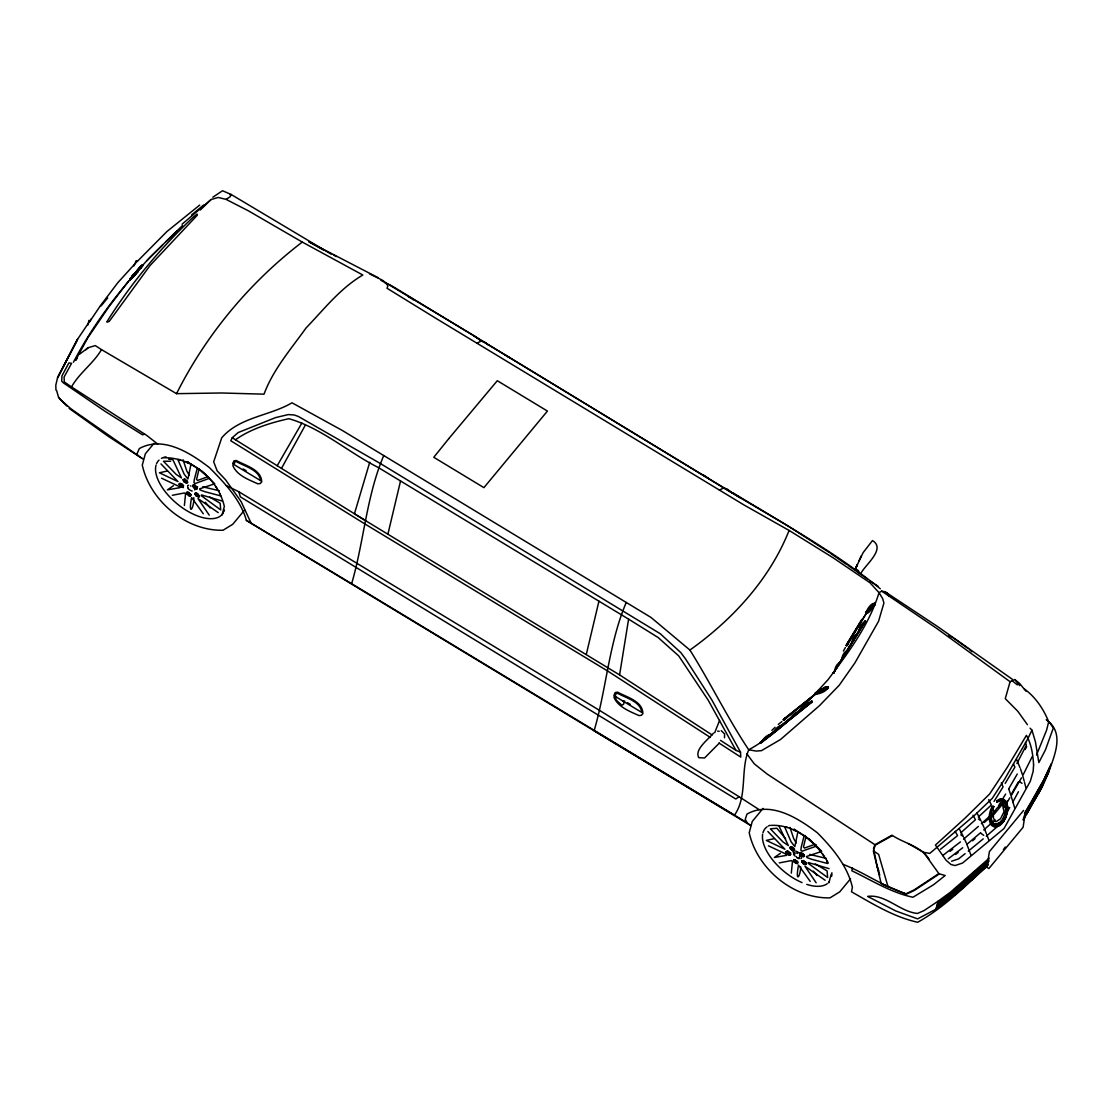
<?xml version="1.0" encoding="UTF-8"?>
<svg xmlns="http://www.w3.org/2000/svg" width="1113" height="1113" viewBox="0 0 1113 1113"><rect width="100%" height="100%" fill="white"/><g stroke="black" fill="none" stroke-linecap="round" stroke-linejoin="round"><path stroke-width="1.5" d="M990.779 814.201L990.751 815.064L990.542 814.076M816.316 844.878L815.648 846.409L801.944 851.222L800.859 850.221L801.277 846.965L804.101 835.807L805.186 835.515M760.207 742.51L811.669 701.023L760.207 742.51L760.833 743.178L812.295 701.691L811.669 701.023M833.275 673.309L864.745 620.776L865.455 621.151L833.317 673.309L859.459 630.292M997.165 820.963L996.608 821.338A3.77 2.184 -74.6 0 1 995.537 821.658A4.633 2.685 -74.6 0 1 994.73 820.657L993.074 817.012L991.391 816.052L996.608 808.608L1002.437 802.737L1003.23 808.525M260.609 480.621C259.19 469.783 244.777 466.403 236.471 461.631L234.746 461.965L234.106 464.65L260.609 480.621L260.665 479.466M1002.98 805.325L1002.437 802.737M615.252 696.432L641.756 712.403C640.643 701.454 626.021 698.032 617.715 693.316L615.962 693.677L615.336 695.528L616.101 699.98L621.833 705.266L623.517 704.306L624.671 701.009L623.099 701.162M1007.112 812.003L1006.709 814.062A5.412 0.89 -76.2 0 1 1006.875 813.172L1007.112 812.003A13.259 7.68 -74.6 0 0 1005.164 800.539A13.259 7.68 -74.6 0 0 997.137 800.664L996.664 801.93A11.436 6.622 -74.6 0 1 1004.037 802.181A11.436 6.622 -74.6 0 1 1004.858 813.478A11.993 6.942 -74.6 0 1 1001.422 820.81A11.993 6.942 -74.6 0 1 996.288 823.801A11.436 6.622 -74.6 0 1 990.459 814.34M866.22 612.094C867.681 616.31 873.552 605.806 874.679 604.832C873.218 599.587 864.606 612.261 866.944 612.275L846.242 645.47L847.049 645.623A5.022 3.464 80.3 0 0 847.953 644.135L847.007 643.787L846.242 645.47L861.991 619.565M873.844 604.971L873.371 605.792M130.193 278.598L130.151 278.918A3.687 0.765 88.3 0 1 130.054 279.349L137.275 270.807L138.179 271.294L134.506 275.579M712.028 734.9L619.593 674.909L628.595 619.148L378.49 467.627C348.466 452.476 321.267 427.879 288.865 418.697C270.362 422.787 250.912 428.797 235.455 439.76L232.297 437.687L230.781 440.762L365.078 524.07L607.587 670.972L710.372 737.46M134.687 275.231L131.557 278.445M1025.532 811.586L1023.084 827.293L988.873 868.543L986.925 867.361L989.387 851.654L1023.598 810.403M760.29 743.136L812.295 701.691M130.624 278.194C131.376 277.61 130.277 278.807 131.557 278.417M88.052 324.857L88.887 320.377M852.447 867.737L851.862 870.769C871.743 880.355 891.207 892.709 912.966 897.245L933.612 884.696L945.174 875.528L938.76 873.649L914.051 889.969L906.01 893.795C883.597 886.797 864.453 872.495 842.736 864.231M815.829 693.413L826.208 686.874L815.996 692.787M889.078 596.415L887.951 593.758L885.169 591.824L881.705 591.142L879.033 592.673C869.128 625.214 848.162 652.802 828.016 679.709C804.198 705.712 779.921 732.591 748.729 749.786C740.117 770.46 747.811 796.143 734.469 815.161M140.586 268.4L142.937 265.297L140.586 268.4C138.791 266.146 142.394 266.522 140.892 267.788M986.327 866.777C964.748 886.63 943.504 907.818 917.71 922.26C893.711 916.973 872.62 903.756 851.501 891.805L852.391 887.27C847.55 866.011 832.496 848.023 817.429 832.858C798.411 818.333 770.753 800.609 746.934 814.118L745.209 819.46L747.393 822.966L351.652 583.713C363.965 541.544 366.414 496.148 383.735 455.565M387.894 534.184L400.541 480.983M586.314 654.361L598.947 601.159M141.81 265.451L142.2 265.757M594.161 730.601C606.474 688.432 608.922 643.036 626.243 602.453M133.963 265.91L136.245 260.595M1024.322 688.919C1035.605 697.169 1043.465 708.939 1048.696 721.753L1046.61 730.142L1036.509 755.031M139.222 269.109L149.921 257.284L182.532 225.48M1005.693 816.914C1006.736 813.937 1004.524 820.754 1005.568 817.471M938.162 901.154L924.013 910.601L917.488 913.453C899.721 911.742 885.558 893.864 867.639 896.41L895.84 910.99L917.627 918.879L936.061 909.126L938.162 901.154L950.627 892.056L989.193 858.193M1046.303 719.763C1065.767 733.244 1053.677 757.09 1047.917 774.272L1050.992 763.921M952.533 896.633L952.742 895.84L936.27 908.333M954.161 895.242L971.746 879.353L971.538 880.146M1038.568 793.472L1038.777 792.679L1034.561 800.275M1039.556 791.691L1048.335 772.659M954.648 888.661L954.244 890.177L950.224 893.572L937.758 902.671M956.29 887.27L955.886 888.786L973.277 873.705L973.68 872.189M973.138 878.741L988.177 864.398M1026.631 814.229L1026.854 813.45M1027.661 812.476L1039.431 790.258L1028.092 810.876M1040.697 785.5L1029.4 806.035L1029.803 804.518M1041.685 783.719L1041.281 785.235L1049.615 767.803M975.28 870.783L974.877 872.286L988.789 859.709M1028.774 806.285L1024.92 813.686M222.043 514.957L224.339 506.485C218.524 479.786 191.519 457.053 163.917 457.763M828.962 882.581L831.258 874.108M199.102 468.851L196.556 479.439L197.627 480.44L208.201 476.587M806.021 836.475L803.475 847.063L804.546 848.064L815.119 844.211M885.934 592.339L937.633 626.577L1013.359 680.015L1010.103 681.726L1005.262 698.658L1017.825 711.29L1027.438 724.716M865.664 612.039L865.844 613.054M369.753 462.187L354.435 513.775L365.843 520.828M132.197 277.012L133.296 275.982A2.518 1.878 89.4 0 0 132.67 276.455L133.017 276.72M929.327 859.57C921.258 846.144 904.215 843.487 892 835.209L874.915 844.711L873.538 848.593L877.378 867.458M873.955 848.969L875.347 845.087L892.417 835.585M714.699 732.757L719.582 720.431M861.323 572.652C865.872 564.333 885.962 548.709 872.495 540.556L863.159 552.591L855.341 568.924L857.427 564.597L855.368 568.854L858.165 570.399L859.667 573.598M133.087 276.845L132.35 277.36L137.859 270.723M369.516 273.826L382.58 280.309L385.849 282.98L387.95 285.818L387.004 288.239L435.503 318.109L744.152 505.065L789.103 530.442C769.612 579.511 732.465 619.704 689.907 650.048L650.966 617.423L342.317 430.467L291.982 402.795C269.847 415.886 239.615 416.999 221.751 437.757L213.682 461.825L217.118 470.813L225.48 479.689L241.034 501.462L251.093 523.11M826.876 688.265L815.119 693.858M859.111 560.646L861.239 555.846M79.371 354.337L88.164 347.701L95.301 345.6L101.478 349.621C93.589 363.255 79.413 372.855 71.496 386.934L64.29 381.926L64.095 377.015L71.622 363.269L68.811 363.019L61.952 375.902L61.702 381.119L63.33 382.83L105.596 411.671L142.547 434.821L144.551 434.084M1050.018 766.287L1044.105 779.35L1024.461 813.659M1049.406 768.61L1040.627 787.67L1048.975 770.238M1048.766 771.059L1039.987 790.091L1042.408 785.722M1048.126 773.479L1041.991 787.322L1023.181 820.128M1030.068 728.18L1031.974 730.198L1027.591 739.213L1004.636 779.239L992.323 798.285L975.336 814.577L929.8 853.393L923.54 852.321L908.166 843.515M1032.28 756.506L1022.694 775.691L1024.127 780.881M1025.143 749.55L1026.687 746.489M1000.949 817.93L1001.742 816.358M1002.145 815.565L1002.952 813.993M176.536 393.668C206.142 334.665 249.813 282.159 302.263 242.078L362.838 275.022C340.3 288.211 324.022 309.289 306.145 327.862C290.938 349.134 273.214 369.377 264.018 394.169L221.487 392.986L176.536 393.668L101.478 349.621M218.231 512.634L198.003 498.582L209.23 515.152M825.15 880.258L804.922 866.206L816.149 882.79M1016.92 763.504L1026.339 745.223L1025.463 742.427M132.141 277.29L129.831 280.295L138.179 271.294M721.21 730.643L724.577 733.898L724.507 737.808M281.478 468.392L305.407 424.999M1002.27 799.83L1000.184 799.384L1001.088 799.287M73.402 362.24C90.32 330.144 111.592 300.273 135.716 273.2L134.506 273.715L135.16 273.436M1012.635 802.39L1018.465 791.719M843.39 651.049L845.365 647.529M1011.188 794.543L1018.312 781.952M137.4 272.087L136.162 272.435L137.275 272.254M277.193 465.721L301.86 423.065M1008.587 789.061L1017.254 774.036M1021.47 777.834L1011.063 795.823L1012.677 801.221M89.624 321.713L99.933 306.437M1024.697 814.493L1028.148 808.595L1024.252 816.121M1024.391 816.33L1027.494 811.029L1023.181 819.265M1006.375 813.255L1009.741 807.537M1005.874 803.683L1007.599 800.79M1005.178 783.441L1014.889 767.163L1013.498 763.991M861.838 619.371L847.007 643.787L847.953 644.135M833.192 673.198L865.497 621.277M222.183 501.017L201.495 494.937L201.258 495.688L220.708 509.907L220.179 503.257L209.731 497.08M829.102 868.641L808.414 862.561L808.177 863.312L827.627 877.531L827.098 870.895L815.259 863.897M998.556 805.687L1005.637 794.056M1003.662 807.955L1009.839 797.826M867.055 612.957L874.192 605.653L873.83 603.622L866.568 611.76L867.291 612.915M994.048 801.416L1003.077 786.863L1001.31 782.801M91.224 318.972L77.548 339.284L57.528 377.877L55.803 385.168L55.97 390.176M991.391 816.052L992.573 816.135L1003.063 803.489M719.332 743.081L704.557 757.995L698.797 757.661C693.969 749.341 709.134 738.921 713.475 733.077M1003.356 849.692L1005.276 847.021M815.092 692.982L825.554 686.818L827.502 687.417M827.056 688.822L827.404 687.695M100.24 305.936L117.797 282.716L137.622 260.873M128.44 281.269L109.088 306.52L87.885 337.642L75.475 360.417L77.409 358.177M209.383 478.326L195.012 483.585L193.94 482.583L194.358 479.327L197.335 468.03M214.183 483.988L199.589 488.871L200.117 489.957L204.848 491.682L220.68 495.897L219.776 493.282M821.102 851.612L806.508 856.509L807.036 857.58L811.767 859.306L827.599 863.521L826.695 860.905M141.198 267.704L140.113 267.384L141.768 265.103L130.151 278.612M184.382 505.525L185.551 493.963L184.466 492.962L172.362 495.285M791.301 873.162L792.47 861.587L791.385 860.586L779.281 862.909M137.247 270.932L141.365 267.064L133.852 276.121L136.816 270.862M101.06 305.922L107.683 297.95M153.997 443.364L145.358 453.784L142.283 465.123C150.06 500.808 186.149 531.179 223.045 530.247L232.77 524.279L244.665 509.949M763.087 808.372L752.277 821.408L749.202 832.747C756.979 868.432 793.068 898.803 829.964 897.871L839.689 891.903L850.499 878.867M134.297 274.549C138.332 270.709 128.357 280.81 133.769 276.066M183.047 479.926L184.925 479.147L187.777 482.444L184.41 482.277L183.13 479.675M186.372 492.781L188.236 492.002L191.088 495.299L189.113 495.953L186.441 492.544M194.678 484.531L195.29 486.729L197.571 486.951M190.309 496.078L190.532 494.297L186.914 492.155M194.803 493.727L196.667 492.962L199.519 496.245L198.74 497.024L196.166 496.092L194.872 493.49M786.028 851.876L787.893 851.097L790.759 854.394L790.188 855.048L787.517 854.074M789.966 847.55L791.844 846.77L794.696 850.068L792.901 850.596L791.454 849.748M790.856 853.045L789.59 853.421L787.559 851.083M793.291 860.405L796.407 860.711L797.771 863.062M797.228 863.702L797.687 861.74L793.917 859.514L793.597 861.545L797.451 863.591M801.722 861.365L803.586 860.586L806.438 863.883L804.643 864.411L802.111 862.297M806.549 862.533L805.269 862.909L803.252 860.572M200.284 210.023L211.053 199.547L218.19 197.446L226.092 199.38L248.533 210.9L302.263 242.078M137.177 271.252L141.991 266.035M138.29 270.139C137.024 272.212 128.524 280.768 131.084 278.417M137.929 270.654L141.365 267.064M139.793 267.718L140.572 266.87M190.977 464.232L187.902 479.007L184.174 474.152L177.83 459.488L180.556 459.78M797.896 831.856L794.821 846.631L791.093 841.776L784.748 827.112L787.475 827.418M989.04 861.17L974.153 874.776L974.654 873.093L988.567 860.516M987.913 862.951L974 875.528L973.569 877.141L987.481 864.551M987.954 865.191L961.159 889.315L936.061 909.126M136.273 272.101L134.979 272.991M137.316 261.374L166.922 231.532L199.714 205.07M1000.921 824.26C999.251 825.86 1004.677 820.518 1001.561 823.606M147.027 260.581L162.512 245.11M166.087 241.549L177.064 231.017M771.879 730.351L775.065 727.332M182.059 224.214L211.053 199.547M978.327 817.025L991.391 804.991L988.734 799.593M85.924 349.746L88.164 347.701M984.351 822.479L989.443 817.888M981.388 823.69L994.146 812.17L993.088 809.318M960.728 832.858L975.419 819.738L973.026 815.231M137.469 270.709C139.96 268.163 134.965 271.544 137.65 270.445A3.687 2.449 -39.3 0 1 136.955 270.709L136.829 270.849M983.739 829.964L995.105 819.961M232.297 437.687L238.154 432.567L275.607 417.598L288.281 414.579L294.249 414.982L298.465 416.512L379.895 463.245L660.273 633.742L680.919 652.705L685.58 658.993L711.722 699.757L740.507 752.138L740.771 757.118L719.054 743.067M986.299 836.197L998.751 825.387M778.307 724.396L781.869 721.586M963.58 839.174L978.355 826.416M967.141 844.113L980.678 832.649M972.539 840.774L975.002 838.687M191.714 214.837L203.665 205.029M968.296 851.125L983.238 838.868M816.552 693.413L783.274 719.805L816.427 693.19L784.637 718.4L783.274 719.805L783.914 720.153A5.022 4.118 -84.6 0 0 785.388 718.956L784.637 718.4L785.388 718.956M816.427 693.19L783.914 720.153M812.226 701.552L760.36 742.788M160.968 463.898L177.997 481.609L159.409 472.788L167.187 471.036M767.887 831.522L784.915 849.247L766.328 840.412L774.105 838.659M872.773 604.178L874.651 603.065L874.595 604.693L873.343 605.569L875.152 604.47M940.499 849.261L957.57 835.64L955.149 831.3M816.177 692.801L815.815 694.025M965.124 853.671L958.571 858.888L951.601 861.225M173.461 485.685L167.465 489.859L179.889 487.675L179.36 486.59L161.552 478.2M780.38 853.309L774.384 857.483L786.808 855.299L786.293 854.214L768.471 845.838M942.711 855.549L960.436 841.887M950.071 851.306L952.784 849.219M955.608 854.45L958.14 852.502M948.304 858.777L962.731 847.744M212.833 197.224L222.53 190.74L231.128 194.469L331.591 254.404M937.549 903.478L954.022 890.984L953.591 892.612L949.57 896.007L937.118 905.106M936.909 905.926L953.382 893.419L952.951 895.019L948.93 898.428L936.478 907.526M476.921 343.194L481.247 341.037L484.878 342.261L488.718 345.308M719.429 490.096L723.756 487.939L727.387 489.164L732.507 493.212M759.149 809.638L739.129 796.727L735.804 798.995L240.366 496.857L238.766 491.696L226.245 485.588M997.735 820.587L1000.545 818.723M226.092 199.38L230.085 196.806L231.128 194.469L230.085 194.775M1002.883 800.4L1001.533 800.344L1002.827 800.317M134.2 275.621L134.103 275.342A1.405 1.141 -17.9 0 1 134.562 275.189L134.687 275.217M998.152 826.027L999.989 824.803L998.138 826.027M825.623 686.693L826.667 687.333M815.036 693.705L815.996 694.039L826.18 688.933M1006.402 814.493A13.843 8.014 -74.6 0 1 1002.229 822.897L1001.422 820.81L1003.008 822.173L1002.229 822.897A13.843 8.014 -74.6 0 1 996.274 826.722A13.259 7.68 -74.6 0 1 989.499 820.726A13.259 7.68 -74.6 0 1 992.295 806.494L993.895 806.661A12.354 7.151 -74.6 0 0 991.001 817.777L992.921 823.634M825.86 687.208L828.225 686.638L825.86 687.208C825.818 689.99 830.131 688.293 827.669 686.665M142.367 265.464L141.128 265.882L141.81 266.063M996.664 801.93L998.083 801.624A12.34 7.151 -74.6 0 1 1005.011 800.873L1006.848 803.544A12.34 7.151 -74.6 0 1 1006.82 814.313A12.911 7.485 -74.6 0 1 997.512 825.54A12.354 7.151 -74.6 0 1 991.753 821.756L992.907 823.648M833.957 673.198L833.206 672.711M1003.606 801.249L1005.359 802.125L1003.634 801.43M169.051 458.918L172.418 458.695M168.87 459.071L172.849 459.641L181.489 477.964L176.132 474.375L163.472 461.255L170.637 461.227M140.252 267.231L140.822 266.87A1.892 0.876 85.1 0 1 140.669 267.176L140.767 267.802M770.836 825.387C795.35 824.107 816.719 842.638 828.239 862.909M717.662 731.144L719.207 731.255M183.589 479.286L187.221 481.442L186.998 483.209L185.801 483.098M187.485 481.553L184.591 479.133M179.652 483.612L182.226 484.545L183.047 487.536L180.473 486.604L179.11 484.252L179.749 483.348L182.421 484.322L183.506 485.574L183.269 487.424L180.598 486.451L179.179 484.002M193.286 485.143L195.86 486.089L197.224 488.44M181.725 486.938L183.005 486.548L181.989 484.823L180.097 484.127L179.93 485.435M196.904 488.955L194.232 487.981L192.813 485.546M195.345 493.101L197.919 494.033L199.283 496.384M190.796 494.422L188.139 492.836M198.963 496.913L195.192 494.673M790.508 846.91L793.096 847.842L794.459 850.207L792.72 850.722L790.369 848.496M794.404 849.191L791.733 847.605M786.571 851.236L789.145 852.168L790.508 854.534L788.783 855.048L786.432 852.822M800.205 852.781L803.836 854.923L803.614 856.704L801.026 855.758L799.663 853.407L800.303 852.516L802.974 853.49L804.393 855.925L803.823 856.579L801.151 855.619L799.746 853.17M804.101 855.048L801.43 853.462M802.278 856.092L803.558 855.716L802.556 853.977L800.664 853.295L800.497 854.603M802.264 860.725L805.882 862.867L805.659 864.648L803.085 863.716L801.791 861.114M797.715 862.046L794.821 859.626M795.906 863.09L797.172 862.714L796.95 861.879L794.279 860.293L794.891 862.492M804.337 864.05L805.603 863.66L804.602 861.935L802.71 861.239L802.543 862.547M992.295 806.494L993.895 806.661M407.539 295.655L409.528 297.574M410.961 297.741L413.285 299.856M219.358 490.75L202.733 486.812M826.277 858.373L809.652 854.436M1001.102 799.287L1002.187 799.704M389.536 285.081L475.877 336.822L481.15 341.148M720.501 740.382L735.985 750.399L740.507 752.138M505.121 354.88L509.49 357.649M703.541 475.07L709.176 478.84M474.249 336.196L740.479 497.901M883.138 884.404L906.427 894.17L914.469 890.344L939.177 874.025L923.54 852.321M186.358 462.201L188.542 463.189M793.277 829.825L795.461 830.813M380.924 280.379L391.748 285.846L723.756 487.939C776.846 519.938 832.162 549.655 880.341 588.833M385.015 282.869L388.034 284.344M948.874 635.648L953.382 637.93M378.364 277.805L308.941 241.841L323.257 249.91M992.573 816.135L993.575 816.678M878.101 586.231L870.046 580.958M789.103 530.442L833.025 557.71L869.949 582.753L879.033 592.673L882.651 598.599L883.917 603.023L878.533 621.346L854.854 662.986L839.105 685.399L819.405 705.725L780.561 739.477L761.473 750.649L756.2 751.08L748.729 749.786C727.346 717.718 710.442 682.714 689.907 650.048M333.566 255.002L336.293 256.574M184.647 481.999L186.942 482.221L184.925 479.884L184.048 479.8L183.882 481.108M182.671 485.797L180.64 483.459M198.462 495.202L195.791 493.616L196.389 495.814L198.684 496.036L196.556 493.782M189.293 495.841L186.761 493.727M796.212 863.465L793.68 861.351M627.509 702.706L630.348 704.418M188.153 462.159L187.193 461.589L202.163 471.328L214.823 483.863M795.072 829.783L794.112 829.213L809.081 838.952L821.102 850.777M733.189 493.031L787.072 525.364L828.865 552.243M243.191 468.949L246.112 470.702M351.652 583.713L246.293 520.341L750.635 825.484L747.324 823.05M594.078 730.685L734.399 815.245M238.766 491.696L599.114 710.136L739.129 796.727M628.595 619.148L658.103 637.499L678.763 655.96L708.23 700.23L735.985 750.399M235.455 439.76L362.88 519.02L619.593 674.909M874.915 844.711L767.163 774.064L754.266 763.824L746.809 753.793M71.496 386.934L146.972 435.6L157.684 444.031M69.173 408.443L108.044 436.185L142.687 458.82L71.246 409.028L60.825 400.068L58.377 396.771L56.638 390.566M960.783 834.82L963.343 836.559L959.378 829.018M978.41 819.015L980.984 820.768L977.005 812.977M830.215 553.161L846.729 564.5M848.106 565.446L867.43 578.927M881.705 591.142L936.729 628.414L1010.103 681.726M954.717 638.89L968.143 648.559M1019.48 781.507L1022.026 783.371M981.165 833.47L983.711 835.334M1012.009 680.572L1017.282 684.857M808.428 839.007L814.354 844.224M201.509 471.383L205.529 474.792M1046.554 719.749L1048.696 721.753M969.479 649.519L971.886 651.759M808.984 838.938L821.742 851.487M997.137 800.664L998.083 801.624M58.488 397.355L66.808 405.981M827.001 686.93C829.839 690.366 816.441 695.472 815.648 693.58M813.311 871.117L817.067 875.528M205.293 502.241L210.134 507.904M183.45 480.872L184.535 482.124M138.026 455.509L136.857 454.146L139.334 448.553C163.152 435.42 190.365 453.033 209.286 467.502C224.256 482.555 240.436 499.473 246.363 520.258M1025.963 691.187L1019.633 683.452L1014.708 679.459L1019.633 685.594M785.667 838.84L776.874 828.225L770.391 828.879L783.051 841.998L788.407 845.588L779.156 826.472M866.944 612.275L847.049 645.623M137.275 270.807L137.901 271.669M810.208 881.399L798.508 865.163C795.141 883.207 800.136 877.614 800.776 866.902M203.289 513.775L191.589 497.539C187.791 518.032 194.441 507.57 193.787 497.65M1049.768 722.768L1053.329 727.999L1045.469 749.828L1038.846 762.586L1035.424 741.787L1031.974 730.198M822.493 853.81L823.787 855.772M215.574 486.186L216.868 488.148M796.212 842.944L793.708 838.632L789.98 827.404M189.293 475.321L186.789 471.008L183.061 459.78M963.941 837.727L966.209 842.833M981.638 822.034L983.962 827.418M1005.609 814.187L1005.456 812.935A4.716 4.647 -58.4 0 0 1005.47 813.52L1005.609 814.173M1016.586 759.414L1019.981 767.636M874.637 603.19L875.208 604.596M873.371 604.081L873.942 605.472M966.654 843.932L968.547 848.69M986.786 834.68L988.887 840.092M984.393 828.517L986.341 833.554M968.964 849.831L970.87 854.951M1008.712 788.88L1010.701 794.654M1003.453 809.207L1003.676 809.874A4.633 2.685 -74.6 0 1 1003.912 811.572A3.77 2.184 -74.6 0 1 1003.342 813.2M1020.496 768.888L1022.346 774.467M876.849 864.773L878.755 870.895M878.324 870.519L879.757 875.124M1013.039 802.445L1014.778 808.247M790.049 847.313L790.286 848.69M786.098 851.626L786.348 853.017M1024.461 782.133L1025.922 787.795M828.058 686.735L828.309 688.237M826.347 687.25L826.597 688.752M641.7 711.263L641.756 712.403M834.75 670.151A12.8 8.821 80.3 0 1 839.188 662.861M852.015 641.742A12.8 8.821 80.3 0 1 856.44 634.452M859.194 629.916A12.8 8.821 80.3 0 1 863.618 622.626M841.929 658.34A12.8 8.821 80.3 0 1 846.367 651.035M847.355 644.232A5.022 3.464 80.3 0 1 846.45 645.735M827.265 883.708A41.682 20.841 39.7 0 1 806.772 884.39M802.028 882.609A41.682 20.841 39.7 0 1 762.628 834.333M762.962 832.774A41.682 20.841 39.7 0 1 767.066 826.806M768.346 825.999A41.682 20.841 39.7 0 1 769.779 825.345M831.87 872.787A41.682 20.841 39.7 0 1 831.703 876.181M829.38 881.705A41.682 20.841 39.7 0 1 828.392 882.776M799.12 858.652A5.134 2.56 39.7 0 1 796.922 857.706M794.877 856.022A5.134 2.56 39.7 0 1 793.499 854.047M793.193 852.308A5.134 2.56 39.7 0 1 794.028 851.264M795.767 851.208A5.134 2.56 39.7 0 1 800.01 853.824M801.68 857.553A5.134 2.56 39.7 0 1 800.859 858.596M794.209 854.2A4.202 2.101 39.7 0 1 793.959 852.781M799.482 857.511A3.242 1.614 39.7 0 1 798.925 857.678M798.578 857.678A3.242 1.614 39.7 0 1 798.202 857.608M796.532 856.815A3.242 1.614 39.7 0 1 796.129 856.495M794.682 854.673A3.242 1.614 39.7 0 1 794.557 854.311M794.501 853.671A3.242 1.614 39.7 0 1 794.696 853.198M794.891 853.031A3.242 1.614 39.7 0 1 795.141 852.92M796.574 853.059A3.242 1.614 39.7 0 1 797.423 853.462M799.496 855.494A3.242 1.614 39.7 0 1 799.691 855.869M799.871 856.565A3.242 1.614 39.7 0 1 799.871 856.871M762.739 740.465A12.8 10.518 -84.6 0 1 769.959 734.636M790.898 717.76A12.8 10.518 -84.6 0 1 798.118 711.944M802.612 708.327A12.8 10.518 -84.6 0 1 809.833 702.498M774.453 731.032A12.8 10.518 -84.6 0 1 781.674 725.203M784.915 718.915A5.022 4.118 -84.6 0 1 783.441 720.111M990.779 812.198A11.436 6.622 -74.6 0 1 993.13 806.174M223.282 512.87A41.682 20.841 39.7 0 1 181.878 507.458A41.682 20.841 39.7 0 1 156.043 465.151M156.543 463.718A41.682 20.841 39.7 0 1 159.02 460.114M161.427 458.375A41.682 20.841 39.7 0 1 166.087 456.845M224.45 510.102A41.682 20.841 39.7 0 1 223.95 511.549M192.201 491.028A5.134 2.56 39.7 0 1 187.944 488.398M194.455 488.19A5.134 2.56 39.7 0 1 194.761 489.929M188.194 487.8A3.242 1.614 39.7 0 1 187.763 487.049M187.582 486.047A3.242 1.614 39.7 0 1 187.652 485.783M187.972 485.407A3.242 1.614 39.7 0 1 188.528 485.24M190.504 485.838A3.242 1.614 39.7 0 1 190.921 486.103M1004.079 817.763L1003.884 818.862L1003.62 817.818A4.549 4.382 56.3 0 1 1003.689 817.234L1004.079 817.763M989.638 815.342L990.528 816.9A3.701 3.478 18.8 0 0 990.431 815.704L989.652 815.217M990.667 811.53C990.987 815.871 992.24 808.372 990.667 811.53M1007.599 808.595L1007.307 806.035L1007.599 808.595M998.556 823.23L1000.197 823.314L999.265 823.077A4.549 3.2 45.8 0 0 998.806 823.119L998.584 823.203M992.198 808.233C992.476 810.932 993.672 804.936 992.198 808.233M1004.288 820.017L1002.924 822.173L1004.288 820.017M1033.587 764.951L1033.142 771.406L1030.29 781.34L1004.037 828.489L962.495 863.076L955.065 865.552L951.017 864.509L946.12 860.307L935.435 845.059L965.458 817.763L989.624 793.986L1007.307 767.302L1026.423 735.345C1031.445 744.194 1033.045 754.878 1033.587 764.951M131.626 277.165L131.904 277.067A4.16 2.254 -78.2 0 0 132.155 276.65L132.517 275.509L131.626 277.165M233.09 463.217L232.909 465.777C237.083 475.557 248.895 479.731 257.882 483.849L260.275 483.501L261.75 481.79C261.249 469.449 245.319 465.54 236.206 460.476L233.827 460.921L233.09 463.217M614.251 694.985L614.056 697.573C618.411 707.242 630.028 711.513 639.057 715.603L641.436 715.269L642.897 713.586C642.744 701.12 626.591 697.141 617.465 692.133L615.044 692.634L614.251 694.985M989.763 820.406L991.363 822.298L989.763 820.406M1005.985 808.386L1006.082 809.304A4.855 4.702 -30.4 0 0 1006.389 809.986L1006.959 810.654L1006.096 808.261M1002.896 799.217L1003.62 799.802A3.701 0.723 46.8 0 0 1004.316 800.275L1002.938 799.204M955.024 892.028L954.592 893.642L971.969 878.547L972.4 876.947L955.024 892.028M955.344 890.831L972.609 876.14L973.054 874.512L955.344 890.831M1039.737 789.061L1028.746 808.469L1040.071 787.823L1039.737 789.061M134.27 274.201L133.922 274.619A4.16 2.546 -70.6 0 1 133.574 274.925L132.781 275.314L134.256 274.257M994.772 826.528L995.912 826.389A5.412 1.572 -28.3 0 0 996.692 826.138L994.772 826.514M138.276 268.956L138.457 269.082A3.339 2.296 -70.2 0 0 139.069 268.915L138.276 268.956M997.457 824.816L996.093 824.218A4.716 2.421 51.2 0 1 996.511 824.33L997.457 824.816M1005.679 804.518L1005.651 804.769A2.783 2.198 -5.6 0 0 1005.832 805.269L1007.126 806.508L1005.762 804.476M107.335 321.212L106.931 322.102L109.144 321.49L150.046 265.52L197.279 215.212L197.001 214.099L192.841 217.522C160.717 247.879 132.238 281.895 108.518 319.194L107.335 321.212M991.683 824.83L993.867 825.359L992.977 824.928A3.965 2.421 -13.7 0 0 992.281 824.789L991.683 824.83M59.198 374.483L57.528 377.877L77.548 339.284L59.198 374.483M997.638 801.318L999.613 800.511L997.638 801.318M139.195 267.913L140.294 267.217A2.699 1.377 -12.3 0 0 139.807 267.398L139.195 267.913M995.078 824.983L993.965 823.912A4.855 2.003 54.5 0 1 994.493 824.343L995.078 824.983M448.817 438.605L433.778 457.29L483.918 487.647L547.429 411.073L497.302 380.716L448.817 438.605M193.384 484.878L193.064 486.924L196.681 489.08L197.14 487.118L193.384 484.878M187.36 492.669L187.193 493.977L189.864 495.549L189.252 493.351L187.36 492.669M193.745 485.671L194.344 487.87L196.236 488.551L196.403 487.244L193.745 485.671M787.016 851.751L786.849 853.059L789.52 854.645L789.687 853.337L787.016 851.751M790.967 847.424L791.566 849.636L793.458 850.318L792.859 848.12L790.967 847.424M133.671 275.468L132.948 276.163L132.53 275.148L133.671 275.468M887.993 886.644L881.218 883.666L873.315 850.819L878.63 854.367L887.993 886.644M1005.693 801.277L1006.848 803.628L1005.749 801.332M990.57 817.095L990.987 819.46L990.57 817.095"/></g></svg>
